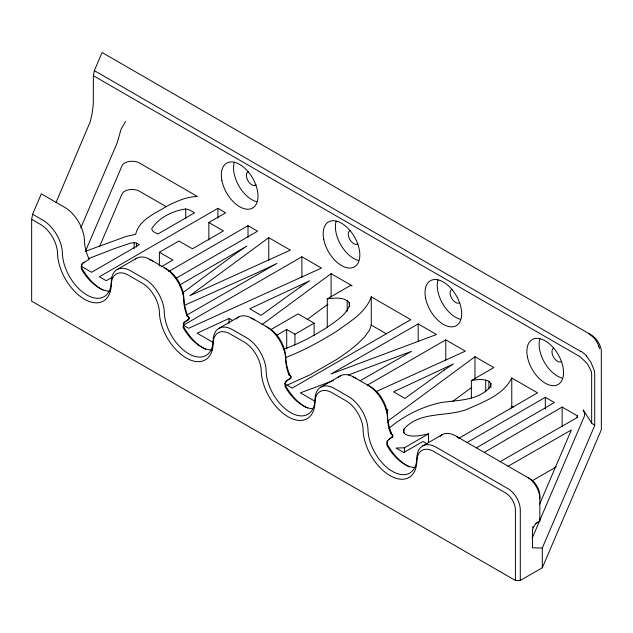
<?xml version="1.0" encoding="UTF-8"?>
<svg xmlns="http://www.w3.org/2000/svg" width="633" height="633" viewBox="0 0 633 633"><rect width="100%" height="100%" fill="white"/><g stroke="black" fill="none" stroke-linecap="round" stroke-linejoin="round"><path stroke-width="0.95" d="M285 383.25L285.578 385.687A38.027 21.957 60 0 0 307.448 408.087M386.85 442.056L387.436 444.493A38.027 21.957 60 0 0 409.306 466.893M110.277 291.227A34.57 19.963 60 0 1 81.206 268.59L82.1 264.436A6.718 5.491 71.1 0 1 83.113 263.067L84.284 262.197M212.126 350.033A34.57 19.963 60 0 1 183.064 327.396L183.958 323.241A6.726 5.499 71.1 0 1 184.963 321.873L186.142 321.002M312.069 408.752A34.57 19.955 60 0 1 284.921 386.201L285.807 382.047L287.999 379.808M413.919 467.558A34.57 19.963 60 0 1 386.779 445.007L387.665 440.853L389.849 438.614M458.553 438.447L537.544 392.848L511.765 377.964C503.33 395.134 482.71 402.303 466.252 409.614C445.925 417.076 419.671 411.078 403.989 429.008L403.34 432.03L405.603 434.467C412.906 437.664 421.087 435.354 428.525 433.866L428.525 442.625M511.765 377.964L511.765 406.188L510.633 408.918M471.371 398.078L471.371 380.56C477.124 379.571 483.438 378.597 488.882 381.311L490.892 383.543L490.417 386.494C478.429 401.14 457.588 399.89 440.647 402.643C421.649 406.829 403.609 415.857 388.797 428.462M56.076 202.441L90.226 121.75L92.133 113.544L93.288 104.136L93.383 75.723L94.357 70.635L102.103 52.531L590.993 334.786A15.437 8.909 60 0 1 597.789 341.448L598.525 342.611A14.037 8.102 60 0 1 599.981 345.476L601.018 348.633A10.959 6.322 60 0 1 601.31 350.587L601.35 429.752L542.291 567.769L520.286 580.469L515.397 580.469L31.65 301.181L31.65 219.319L32.615 214.231L41.335 193.864L64.883 207.458A27.654 15.967 60 0 1 84.434 240.698A34.57 19.963 60 0 0 89.174 259.372L82.567 263.217M164.295 267.68A27.654 15.967 60 0 1 183.847 300.92A34.562 19.955 60 0 0 187.115 316.136L187.463 315.986M368.01 385.291A27.654 15.967 60 0 1 387.554 418.532A34.57 19.963 60 0 0 390.822 433.74L391.178 433.597M266.153 326.486A27.654 15.967 60 0 1 285.697 359.726A34.562 19.955 60 0 0 288.964 374.942L289.321 374.791M288.964 374.942L289.21 374.024M81.348 265.211L81.625 264.38M183.198 324.017L183.483 323.186M187.115 316.136L187.36 315.218M390.822 433.74L391.067 432.83M392.207 436.556L392.626 435.061L391.147 433.724M284.573 383.693L292.217 388.1L410.77 319.657L371.255 296.837C365.874 312.56 350.025 321.485 337.326 330.814C320.796 341.242 303.571 350.658 285.309 357.7M371.255 296.837L371.255 325.069L369.387 330.291L364.695 336.748L357.605 343.869L348.482 351.299L337.326 359.046L310.399 374.625L287.05 385.212M187.898 319.349L187.178 320.409M289.598 378.581L289.756 378.154M391.613 436.96L390.885 438.012M188.895 318.17L188.547 316.785L187.439 316.112M285.166 382.395L285.341 381.992M387.024 441.201L387.483 440.315M80.763 227.959L117.097 143.042L121.109 129.187L125.532 121.481M85.811 250.407L122.019 165.791A10.373 5.99 0 0 1 129.306 161.455A10.373 5.99 0 0 1 139.418 162.99L197.543 196.547C187.115 196.491 177.367 201.033 168.164 205.472C156.224 212.941 139.181 219.319 135.668 234.352L126.347 236.386L85.423 251.309M99.674 246.229L122.019 194.014A10.373 5.99 0 0 1 129.306 189.686A10.373 5.99 0 0 1 139.418 191.221L165.917 206.516M539.474 504.509L571.377 429.949L507.872 466.386M484.277 452.389L562.151 407.051L577.407 415.857L576.497 417.986L499.88 461.797M532.171 538.216L584.575 415.762L584.528 413.278L583.175 409.86L591.665 423.089L594.711 425.503L542.291 548.012L542.291 567.769M290.025 378.312C290.492 379.776 291.924 374.942 289.297 374.918M391.882 437.118C391.131 438.345 393.663 436.374 392.745 435.441L392.61 436.287L392.46 434.705M188.499 318.945C186.862 320.963 189.892 319.198 189.03 317.829L188.903 318.676L188.753 317.093M289.487 378.779L289.036 379.207M81.918 263.898L82.274 263.47M183.768 322.703L188.587 319.594M285.625 381.509L290.444 378.399M268.764 237.668L189.868 295.698L290.365 250.138L268.764 237.668L268.764 260.052M182.715 292.818L233.245 255.384L246.862 246.071L179.709 285.032M290.571 377.102L290.887 376.635L290.958 377.339L290.61 375.899M261.983 324.666L331.091 273.654L352.098 285.784L350.152 285.665L327.261 298.879L327.261 327.111M307.258 319.467L327.918 304.228M387.586 421.222L474.972 356.719L493.819 367.599L471.371 380.56M452.73 401.369L471.799 387.293M386.462 411.379L388.069 410.224L385.552 408.776M476.443 447.816L554.381 402.564L545.322 397.334L466.853 442.641M208.843 240.018L208.843 222.499L225.672 212.783L217.926 208.312L99.365 276.763L106.209 280.72L112.049 277.349M117.216 269.468L136.775 258.185M159.397 265.876L159.397 252.251L178.894 240.991L192.424 248.801L223.417 230.91L208.843 222.499M161.114 266.881L172.928 260.06L159.397 252.251M168.687 271.486L248.017 225.688L257.56 231.195L176.536 277.982M187.4 314.736L276.898 263.415L259.839 271.597L184.235 305.423M301.894 256.792L183.333 325.243L188.634 328.305L321.453 268.083L301.894 256.792L301.894 277.23M219.073 328.274L238.633 316.991M270.995 329.54L298.08 313.905L314.118 323.162L314.118 335.814M276.637 335.292L286.709 329.476L294.946 334.232L314.118 323.162M418.168 323.922L331.051 373.968L436.509 334.509L418.168 323.922L418.168 341.44M320.931 387.079L340.483 375.796M359.963 380.837L411.497 351.331L348.443 374.942M367.306 385.165L445.774 339.858L465.326 351.149L376.493 391.431M388.44 439.429L392.294 437.205M427.196 443.883L422.979 441.446L403.791 452.524L396.021 448.037L404.392 447.8L428.525 433.866M422.789 445.885L442.34 434.594M532.313 480.732L556.091 467.004M535.771 523.546L539.846 521.196L539.846 495.789A13.831 7.984 60 0 0 530.066 478.849L455.974 436.074A27.654 15.967 60 0 0 439.903 436.509M232.453 320.377L229.099 318.446L197.116 333.203L213.598 342.714M88.256 258.715L114.328 248.65L130.438 243.167L134.149 242.661L136.443 243.104L139.284 244.742L91.587 272.277L81.071 266.2M333.662 380.449L300.414 392.84L314.736 401.108M283.537 349.139C298.705 344.138 312.734 336.273 326.264 327.91C334.912 321.667 345.507 315.804 349.606 305.407L349.274 302.629C343.774 296.679 334.509 298.008 327.261 298.879M185.722 208.969C172.754 210.844 158.59 217.578 151.619 228.972L153.067 231.425L157.704 234.099L194.56 212.823L189.789 210.069L185.722 208.969L185.722 218.701M542.291 548.012L532.511 547.814L532.511 529.235M94.357 70.635L580.801 351.481M93.383 75.723L578.356 355.722A28.295 16.339 60 0 1 580.54 357.115L587.337 363.69L591.008 370.653A11.267 6.504 60 0 1 591.665 374.696L591.665 423.089M371.255 325.069L386.391 333.805M511.765 406.188L513.434 407.154M32.615 214.231L42.886 220.165A27.654 15.967 60 0 1 62.438 253.406A34.57 19.963 60 0 0 86.871 294.954A34.57 19.963 60 0 0 111.305 281.622A27.654 15.967 60 0 1 130.857 270.948L144.743 278.971A27.654 15.967 60 0 1 164.287 312.211A34.57 19.963 60 0 0 188.721 353.76A34.57 19.963 60 0 0 213.163 340.427A27.654 15.967 60 0 1 232.707 329.753L246.593 337.777A27.654 15.967 60 0 1 266.145 371.017A34.57 19.963 60 0 0 290.579 412.566A34.57 19.963 60 0 0 315.012 399.233A27.654 15.967 60 0 1 334.564 388.559L348.451 396.582A27.654 15.967 60 0 1 368.002 429.823A34.57 19.963 60 0 0 392.436 471.371A34.57 19.963 60 0 0 416.87 458.039A27.654 15.967 60 0 1 436.422 447.365L508.07 488.731A17.289 9.978 60 0 1 520.286 509.905L520.286 580.469M31.65 219.319L40.441 224.399A24.196 13.973 60 0 1 57.548 253.485A38.027 21.957 60 0 0 84.426 299.187A38.027 21.957 60 0 0 111.305 284.518A24.204 13.973 60 0 1 128.412 275.181L142.298 283.204A24.204 13.973 60 0 1 159.397 312.291A38.027 21.957 60 0 0 186.284 357.993A38.027 21.957 60 0 0 213.163 343.323A24.196 13.973 60 0 1 230.262 333.995L244.148 342.01A24.204 13.973 60 0 1 261.255 371.096A38.027 21.957 60 0 0 288.134 416.799A38.027 21.957 60 0 0 315.012 402.129A24.196 13.973 60 0 1 332.119 392.792L346.006 400.816A24.196 13.973 60 0 1 363.113 429.902A38.027 21.957 60 0 0 389.991 475.605A38.027 21.957 60 0 0 416.87 460.935A24.196 13.973 60 0 1 433.977 451.598L505.625 492.965A13.831 7.984 60 0 1 515.397 509.905L515.397 580.469M588.548 333.377L593.358 337.334M586.403 356.062L590.898 362.242L594.063 369.925A14.527 7.517 64.8 0 1 594.529 372.204A13.879 7.129 65 0 1 594.711 374.689L594.711 425.503M598.771 346.172L599.673 348.704M183.19 325.409L183.72 326.881A38.027 21.957 60 0 0 205.598 349.281M81.333 266.604L81.863 268.076A38.027 21.957 60 0 0 103.005 290.112M391.629 434.373L391.147 432.521A38.027 21.957 60 0 1 387.554 415.786A24.196 13.973 60 0 0 370.455 386.7L354.124 377.268A27.654 15.967 60 0 0 338.054 377.703M289.779 375.567L289.297 373.715A38.027 21.957 60 0 1 285.705 356.98A24.204 13.973 60 0 0 268.598 327.894L252.266 318.462A27.654 15.967 60 0 0 236.196 318.897M187.922 316.761L187.439 314.91A38.02 21.949 60 0 1 183.847 298.175A24.204 13.973 60 0 0 166.74 269.088L150.409 259.657A27.654 15.967 60 0 0 135.486 259.032M577.407 415.857L577.407 417.804M562.151 407.051L562.151 426.523M545.322 397.334L545.322 409.013M490.892 383.543L490.892 387.443M488.882 381.311L488.882 389.105M485.717 380.077L485.717 391.756M474.972 356.719L474.972 379.104M445.774 339.858L445.774 360.304M404.392 447.8L404.392 452.666M403.989 429.008L403.989 432.901M349.274 302.629L349.274 306.522M347.177 300.548L347.177 311.254M331.091 273.654L331.091 297.012M294.946 334.232L294.946 344.938M286.709 329.476L286.709 348.941M248.017 225.688L248.017 237.367M229.099 318.446L229.099 323.313M217.926 208.312L217.926 218.045M136.443 243.104L136.443 246.997M134.149 242.661L134.149 248.5M532.511 531.071A6.916 3.996 -60 0 1 537.401 522.605A3.458 1.994 -60 0 0 538.034 522.146M532.598 527.471A3.458 1.994 -60 0 1 532.836 526.648M580.825 351.283A23.983 15.912 68.9 0 1 586.506 355.865M593.406 337.262A26.855 20.319 83.4 0 1 598.858 346.116M527.621 477.44A17.289 9.978 60 0 1 539.846 498.614M149.356 259.467A24.204 13.973 60 0 1 152.854 261.073M251.214 318.272A24.196 13.973 60 0 1 254.711 319.879M353.072 377.078A24.196 13.973 60 0 1 356.569 378.684M456.662 436.58A24.196 13.973 60 0 1 458.419 437.49M460.302 319.309A25.929 14.97 60 0 1 442.38 303.191A25.929 14.97 60 0 1 438.06 279.81M539.846 518.372A3.458 1.994 -60 0 1 539.514 519.97M256.587 201.698A25.929 14.97 60 0 1 238.673 185.58A25.929 14.97 60 0 1 234.345 162.198M358.444 260.503A25.929 14.97 60 0 1 340.53 244.385A25.929 14.97 60 0 1 336.202 221.004M562.151 378.115A25.929 14.97 60 0 1 544.238 361.997A25.929 14.97 60 0 1 539.909 338.615M256.136 184.994A7.778 4.494 60 0 1 248.017 180.816A7.778 4.494 60 0 1 248.326 171.614M357.993 243.8A7.778 4.494 60 0 1 349.875 239.622A7.778 4.494 60 0 1 350.184 230.42M459.843 302.606A7.778 4.494 60 0 1 451.725 298.428A7.778 4.494 60 0 1 452.041 289.226M561.7 361.411A7.778 4.494 60 0 1 553.582 357.234A7.778 4.494 60 0 1 553.891 348.031M300.335 286.963L261.057 315.337L249.711 308.785L309.569 280.838L300.335 286.963M444.208 370.028L404.938 398.402L393.591 391.851L453.442 363.912L444.208 370.028M425.566 298.008A25.929 14.97 60 0 0 456.084 325.773A25.929 14.97 60 0 0 448.441 285.776A25.929 14.97 60 0 0 425.566 298.008M527.424 356.814A25.929 14.97 60 0 0 557.942 384.579A25.929 14.97 60 0 0 550.291 344.581A25.929 14.97 60 0 0 527.424 356.814M323.716 239.203A25.929 14.97 60 0 0 354.227 266.968A25.929 14.97 60 0 0 346.583 226.97A25.929 14.97 60 0 0 323.716 239.203M221.859 180.397A25.929 14.97 60 0 0 252.369 208.162A25.929 14.97 60 0 0 244.726 168.164A25.929 14.97 60 0 0 221.859 180.397"/></g></svg>
